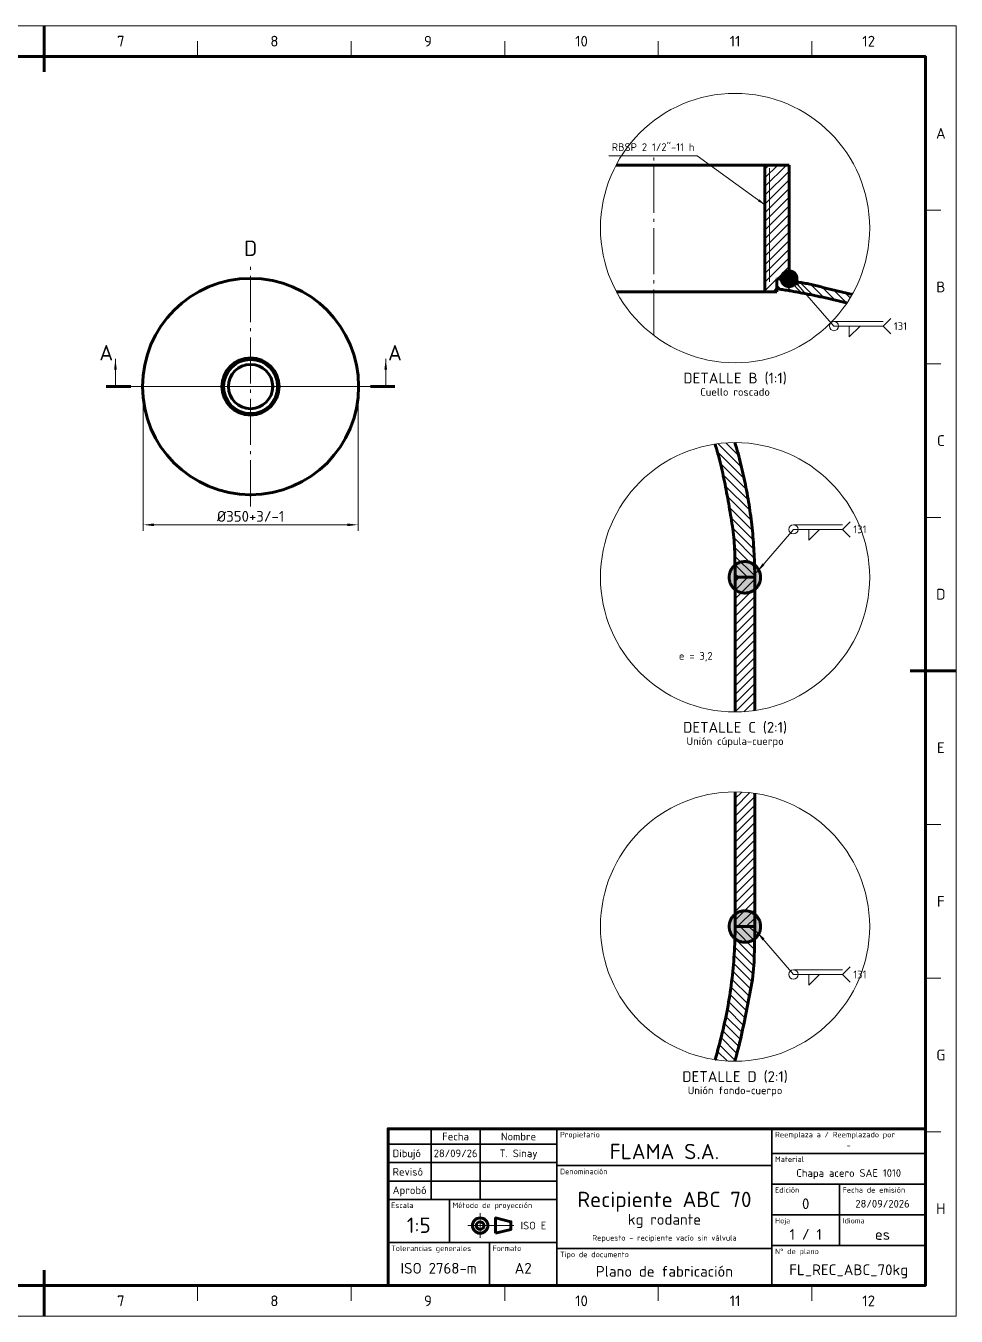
# Model space of a CAD drawing. Header units: millimetres. Extents: x 0 to 594, y 0 to 420.
# Drawn here: x 291.1 to 594, y 0 to 420 of the extents above; entities that cross this region are included whole.
import ezdxf
from ezdxf.enums import TextEntityAlignment as Align

# ---------------------------------------------------------------- set-up
doc = ezdxf.new("R2010")
doc.units = ezdxf.units.MM
doc.linetypes.add('IRAM-F-TRAZO-PUNTO', pattern=[20, 15, -2, 1, -2])
for name, color, linetype, lineweight in [('01-VISIBLE', 7, 'CONTINUOUS', 70), ('03-EJE', 1, 'IRAM-F-TRAZO-PUNTO', 18), ('04-COTA', 3, 'CONTINUOUS', 18), ('05-RAYADO', 8, 'CONTINUOUS', 18), ('06-TEXTO', 7, 'CONTINUOUS', 25), ('07-RECUADRO', 7, 'CONTINUOUS', 70), ('08-FINA', 5, 'CONTINUOUS', 18), ('10-ROTULO', 7, 'CONTINUOUS', 35), ('11-TEXTO-ROTULO', 7, 'CONTINUOUS', 25), ('12-SOLDADURA', 6, 'CONTINUOUS', 18)]:
    doc.layers.add(name, color=color, linetype=linetype, lineweight=lineweight)
doc.styles.add('ISO3098', font='isocpeur.ttf')
doc.dimstyles.new('FLAMA-IRAM', dxfattribs={"dimtxt": 3.5, "dimasz": 3.5, "dimexe": 2, "dimexo": 1.5, "dimgap": 1, "dimtad": 1, "dimdec": 1, "dimtxsty": 'ISO3098', "dimblk": 'IRAM_FLECHA', "dimblk1": 'IRAM_FLECHA', "dimblk2": 'IRAM_FLECHA', "dimcen": 2.5, "dimclrd": 3, "dimclre": 3, "dimclrt": 3, "dimazin": 3, "dimtfac": 1, "dimtmove": 0, "dimatfit": 3, "dimlwd": 18, "dimlwe": 18})

# ---------------------------------------------------------------- blocks, each defined once
blk = doc.blocks.new('IRAM_FLECHA')
blk.add_solid([(0, 0), (-1, 0.125), (-1, -0.125)])

msp = doc.modelspace()

# ---------------------------------------------------------------- hatches: boundary and pattern name
at = {"layer": '05-RAYADO'}
h = msp.add_hatch(dxfattribs=at)
h.set_pattern_fill('ANSI31', scale=0.62992)
h.paths.add_polyline_path([(535.61, 337.667), (535.61, 333.439), (531.7, 333.439), (531.7, 374.667), (539.6, 374.667), (539.6, 337.667)])
h = msp.add_hatch(color=7, dxfattribs=at)
h.dxf.hatch_style = 1
h.paths.add_polyline_path([(542.152, 337.466), (542.128, 337.266), (542.089, 337.069), (542.035, 336.876), (541.965, 336.687), (541.881, 336.504), (541.783, 336.329), (541.671, 336.162), (541.547, 336.004), (541.41, 335.856), (541.263, 335.72), (541.105, 335.596), (540.938, 335.484), (540.762, 335.386), (540.58, 335.302), (540.391, 335.232), (540.198, 335.177), (540, 335.138), (539.801, 335.115), (539.6, 335.107), (539.399, 335.115), (539.2, 335.138), (539.002, 335.177), (538.809, 335.232), (538.62, 335.302), (538.438, 335.386), (538.262, 335.484), (538.095, 335.596), (537.937, 335.72), (537.79, 335.856), (537.653, 336.004), (537.529, 336.162), (537.417, 336.329), (537.319, 336.504), (537.235, 336.687), (537.165, 336.876), (537.111, 337.069), (537.072, 337.266), (537.048, 337.466), (537.04, 337.667), (537.048, 337.868), (537.072, 338.067), (537.111, 338.264), (537.165, 338.458), (537.235, 338.646), (537.319, 338.829), (537.417, 339.004), (537.529, 339.171), (537.653, 339.329), (537.79, 339.477), (537.937, 339.613), (538.095, 339.738), (538.262, 339.849), (538.438, 339.948), (538.62, 340.032), (538.809, 340.101), (539.002, 340.156), (539.2, 340.195), (539.399, 340.219), (539.6, 340.227), (539.801, 340.219), (540, 340.195), (540.198, 340.156), (540.391, 340.101), (540.58, 340.032), (540.762, 339.948), (540.938, 339.849), (541.105, 339.738), (541.263, 339.613), (541.41, 339.477), (541.547, 339.329), (541.671, 339.171), (541.783, 339.004), (541.881, 338.829), (541.965, 338.646), (542.035, 338.458), (542.089, 338.264), (542.128, 338.067), (542.152, 337.868), (542.16, 337.667)])
h = msp.add_hatch(dxfattribs=at)
h.set_pattern_fill('ANSI31', scale=0.62992, angle=90)
h.paths.add_polyline_path([(536.069, 337.594), (536.539, 337.522), (537.008, 337.449), (537.477, 337.377), (537.946, 337.304), (538.415, 337.231), (538.884, 337.157), (539.354, 337.084), (539.823, 337.01), (540.292, 336.936), (540.761, 336.862), (541.229, 336.787), (541.698, 336.712), (542.167, 336.637), (542.636, 336.561), (543.104, 336.484), (543.573, 336.407), (544.041, 336.328), (544.509, 336.249), (544.977, 336.169), (545.445, 336.086), (545.912, 336.002), (546.379, 335.914), (546.845, 335.822), (547.309, 335.725), (547.772, 335.618), (548.232, 335.499), (548.688, 335.369), (549.144, 335.237), (549.602, 335.109), (550.061, 334.988), (550.521, 334.872), (550.982, 334.757), (551.443, 334.645), (551.905, 334.533), (552.366, 334.423), (552.828, 334.313), (553.29, 334.203), (553.752, 334.094), (554.214, 333.984), (554.677, 333.875), (555.139, 333.766), (555.601, 333.657), (556.063, 333.547), (556.525, 333.437), (556.987, 333.327), (557.448, 333.217), (557.91, 333.106), (558.372, 332.995), (558.833, 332.884), (559.295, 332.772), (559.756, 332.659), (560.141, 332.564), (560.139, 332.561), (559.597, 331.632), (559.033, 330.716), (558.446, 329.814), (558.421, 329.777), (558.244, 329.822), (557.796, 329.936), (557.347, 330.048), (556.899, 330.16), (556.45, 330.271), (556.001, 330.381), (555.551, 330.49), (555.102, 330.599), (554.652, 330.706), (554.202, 330.812), (553.752, 330.918), (553.302, 331.023), (552.851, 331.127), (552.401, 331.23), (551.95, 331.332), (551.498, 331.433), (551.047, 331.534), (550.596, 331.633), (550.144, 331.732), (549.692, 331.83), (549.24, 331.927), (548.788, 332.023), (548.335, 332.118), (547.883, 332.212), (547.43, 332.306), (546.977, 332.399), (546.524, 332.491), (546.07, 332.581), (545.617, 332.672), (545.163, 332.761), (544.709, 332.849), (544.255, 332.937), (543.801, 333.023), (543.347, 333.109), (542.892, 333.194), (542.438, 333.278), (541.983, 333.362), (541.528, 333.444), (541.073, 333.526), (540.617, 333.606), (540.162, 333.686), (539.706, 333.765), (539.251, 333.843), (538.795, 333.921), (538.339, 333.997), (537.883, 334.073), (537.426, 334.148), (536.97, 334.222), (536.513, 334.295), (536.057, 334.367), (535.6, 334.439), (535.6, 337.667)])
h = msp.add_hatch(dxfattribs=at)
h.set_pattern_fill('ANSI31', scale=0.62992, angle=90)
h.paths.add_polyline_path([(522.181, 283.59), (522.444, 282.677), (522.702, 281.763), (522.954, 280.848), (523.2, 279.931), (523.441, 279.012), (523.677, 278.092), (523.907, 277.171), (524.131, 276.248), (524.35, 275.324), (524.564, 274.399), (524.771, 273.472), (524.973, 272.544), (525.17, 271.615), (525.361, 270.685), (525.546, 269.754), (525.726, 268.821), (525.9, 267.887), (526.068, 266.953), (526.231, 266.017), (526.387, 265.081), (526.538, 264.143), (526.684, 263.205), (526.823, 262.265), (526.957, 261.325), (527.085, 260.384), (527.207, 259.442), (527.323, 258.5), (527.433, 257.557), (527.538, 256.613), (527.636, 255.668), (527.729, 254.723), (527.815, 253.778), (527.896, 252.831), (527.971, 251.885), (528.039, 250.938), (528.102, 249.99), (528.159, 249.042), (528.209, 248.094), (528.254, 247.145), (528.293, 246.196), (528.326, 245.247), (528.352, 244.298), (528.373, 243.349), (528.388, 242.399), (528.397, 241.45), (528.4, 240.5), (522, 240.5), (521.999, 241.425), (521.996, 242.349), (521.99, 243.274), (521.981, 244.199), (521.969, 245.124), (521.953, 246.048), (521.932, 246.973), (521.906, 247.897), (521.874, 248.821), (521.834, 249.745), (521.786, 250.669), (521.728, 251.591), (521.658, 252.514), (521.576, 253.435), (521.48, 254.354), (521.371, 255.273), (521.25, 256.189), (521.117, 257.105), (520.977, 258.019), (520.832, 258.932), (520.685, 259.845), (520.536, 260.758), (520.386, 261.67), (520.233, 262.582), (520.078, 263.494), (519.92, 264.405), (519.76, 265.316), (519.597, 266.226), (519.431, 267.136), (519.261, 268.045), (519.089, 268.953), (518.912, 269.861), (518.732, 270.768), (518.548, 271.674), (518.36, 272.58), (518.167, 273.484), (517.97, 274.387), (517.767, 275.29), (517.559, 276.191), (517.345, 277.09), (517.124, 277.988), (516.897, 278.885), (516.663, 279.779), (516.423, 280.672), (516.176, 281.563), (515.922, 282.453), (515.662, 283.34), (515.508, 283.849), (515.568, 283.859), (516.634, 284.004), (517.704, 284.122), (518.775, 284.215), (519.849, 284.281), (520.924, 284.32), (521.963, 284.333)])
h = msp.add_hatch(color=7, dxfattribs=at)
h.dxf.hatch_style = 1
h.paths.add_polyline_path([(530.304, 240.098), (530.257, 239.699), (530.179, 239.305), (530.069, 238.918), (529.93, 238.541), (529.762, 238.176), (529.566, 237.825), (529.342, 237.491), (529.093, 237.175), (528.82, 236.88), (528.525, 236.607), (528.209, 236.358), (527.875, 236.134), (527.524, 235.938), (527.159, 235.77), (526.782, 235.631), (526.395, 235.521), (526.001, 235.443), (525.602, 235.396), (525.2, 235.38), (524.798, 235.396), (524.399, 235.443), (524.005, 235.521), (523.618, 235.631), (523.241, 235.77), (522.876, 235.938), (522.525, 236.134), (522.191, 236.358), (521.875, 236.607), (521.58, 236.88), (521.307, 237.175), (521.058, 237.491), (520.834, 237.825), (520.638, 238.176), (520.47, 238.541), (520.331, 238.918), (520.221, 239.305), (520.143, 239.699), (520.096, 240.098), (520.08, 240.5), (520.096, 240.902), (520.143, 241.301), (520.221, 241.695), (520.331, 242.082), (520.47, 242.459), (520.638, 242.824), (520.834, 243.175), (521.058, 243.509), (521.307, 243.825), (521.58, 244.12), (521.875, 244.393), (522.191, 244.642), (522.525, 244.866), (522.876, 245.062), (523.241, 245.23), (523.618, 245.369), (524.005, 245.479), (524.399, 245.557), (524.798, 245.604), (525.2, 245.62), (525.602, 245.604), (526.001, 245.557), (526.395, 245.479), (526.782, 245.369), (527.159, 245.23), (527.524, 245.062), (527.875, 244.866), (528.209, 244.642), (528.525, 244.393), (528.82, 244.12), (529.093, 243.825), (529.342, 243.509), (529.566, 243.175), (529.762, 242.824), (529.93, 242.459), (530.069, 242.082), (530.179, 241.695), (530.257, 241.301), (530.304, 240.902), (530.32, 240.5)])
h = msp.add_hatch(dxfattribs=at)
h.set_pattern_fill('ANSI31', scale=0.62992)
h.paths.add_polyline_path([(528.4, 240.5), (528.4, 197.137), (527.366, 196.996), (526.296, 196.878), (525.225, 196.785), (524.151, 196.719), (523.076, 196.68), (522, 196.667), (522, 240.5)])
h = msp.add_hatch(dxfattribs=at)
h.set_pattern_fill('ANSI31', scale=0.62992)
h.paths.add_polyline_path([(528.4, 126.833), (522, 126.833), (522, 170.667), (523.076, 170.653), (524.151, 170.614), (525.225, 170.548), (526.296, 170.456), (527.366, 170.337), (528.4, 170.197)])
h = msp.add_hatch(color=7, dxfattribs=at)
h.dxf.hatch_style = 1
h.paths.add_polyline_path([(530.304, 126.432), (530.257, 126.032), (530.179, 125.638), (530.069, 125.251), (529.93, 124.874), (529.762, 124.509), (529.566, 124.158), (529.342, 123.824), (529.093, 123.508), (528.82, 123.213), (528.525, 122.94), (528.209, 122.691), (527.875, 122.468), (527.524, 122.271), (527.159, 122.103), (526.782, 121.964), (526.395, 121.855), (526.001, 121.776), (525.602, 121.729), (525.2, 121.713), (524.798, 121.729), (524.399, 121.776), (524.005, 121.855), (523.618, 121.964), (523.241, 122.103), (522.876, 122.271), (522.525, 122.468), (522.191, 122.691), (521.875, 122.94), (521.58, 123.213), (521.307, 123.508), (521.058, 123.824), (520.834, 124.158), (520.638, 124.509), (520.47, 124.874), (520.331, 125.251), (520.221, 125.638), (520.143, 126.032), (520.096, 126.432), (520.08, 126.833), (520.096, 127.235), (520.143, 127.634), (520.221, 128.029), (520.331, 128.416), (520.47, 128.793), (520.638, 129.158), (520.834, 129.509), (521.058, 129.843), (521.307, 130.159), (521.58, 130.454), (521.875, 130.727), (522.191, 130.976), (522.525, 131.199), (522.876, 131.395), (523.241, 131.564), (523.618, 131.703), (524.005, 131.812), (524.399, 131.89), (524.798, 131.938), (525.2, 131.953), (525.602, 131.938), (526.001, 131.89), (526.395, 131.812), (526.782, 131.703), (527.159, 131.564), (527.524, 131.395), (527.875, 131.199), (528.209, 130.976), (528.525, 130.727), (528.82, 130.454), (529.093, 130.159), (529.342, 129.843), (529.566, 129.509), (529.762, 129.158), (529.93, 128.793), (530.069, 128.416), (530.179, 128.029), (530.257, 127.634), (530.304, 127.235), (530.32, 126.833)])
h = msp.add_hatch(dxfattribs=at)
h.set_pattern_fill('ANSI31', scale=0.62992, angle=90)
h.paths.add_polyline_path([(528.399, 125.683), (528.394, 124.533), (528.386, 123.382), (528.374, 122.232), (528.357, 121.082), (528.335, 119.931), (528.306, 118.781), (528.269, 117.632), (528.223, 116.482), (528.166, 115.333), (528.096, 114.185), (528.011, 113.038), (527.907, 111.892), (527.782, 110.748), (527.635, 109.607), (527.465, 108.47), (527.276, 107.335), (527.071, 106.203), (526.858, 105.072), (526.64, 103.943), (526.422, 102.813), (526.201, 101.684), (525.979, 100.555), (525.754, 99.427), (525.526, 98.3), (525.295, 97.173), (525.061, 96.046), (524.822, 94.921), (524.58, 93.797), (524.332, 92.673), (524.08, 91.551), (523.823, 90.429), (523.56, 89.309), (523.291, 88.191), (523.016, 87.074), (522.734, 85.959), (522.444, 84.845), (522.146, 83.734), (521.944, 83.001), (520.924, 83.013), (519.849, 83.053), (518.775, 83.119), (517.704, 83.211), (516.634, 83.33), (515.568, 83.474), (515.459, 83.492), (515.484, 83.573), (515.808, 84.652), (516.123, 85.732), (516.431, 86.815), (516.731, 87.901), (517.023, 88.988), (517.307, 90.077), (517.583, 91.169), (517.851, 92.262), (518.111, 93.358), (518.363, 94.455), (518.607, 95.554), (518.842, 96.655), (519.07, 97.758), (519.289, 98.862), (519.5, 99.968), (519.703, 101.075), (519.897, 102.184), (520.083, 103.295), (520.261, 104.406), (520.43, 105.519), (520.591, 106.634), (520.743, 107.749), (520.886, 108.866), (521.021, 109.984), (521.147, 111.102), (521.265, 112.222), (521.374, 113.343), (521.474, 114.464), (521.565, 115.586), (521.648, 116.709), (521.722, 117.832), (521.787, 118.956), (521.844, 120.081), (521.892, 121.205), (521.931, 122.331), (521.961, 123.456), (521.983, 124.582), (521.996, 125.707), (522, 126.833), (528.4, 126.833)])
at = {"layer": '08-FINA'}
h = msp.add_hatch(color=7, dxfattribs=at)
h.dxf.hatch_style = 1
h.paths.add_polyline_path([(531.7, 361.717), (529.913, 363.511), (529.443, 362.864)])
h = msp.add_hatch(color=7, dxfattribs=at)
h.dxf.hatch_style = 1
h.paths.add_polyline_path([(540.2, 338.267), (542.176, 335.345), (542.834, 335.921)])
h = msp.add_hatch(color=7, dxfattribs=at)
h.dxf.hatch_style = 1
h.paths.add_polyline_path([(320.25, 311.584), (319.812, 308.084), (320.688, 308.084)])
h = msp.add_hatch(color=7, dxfattribs=at)
h.dxf.hatch_style = 1
h.paths.add_polyline_path([(408.25, 311.584), (407.812, 308.084), (408.688, 308.084)])
h = msp.add_hatch(color=7, dxfattribs=at)
h.dxf.hatch_style = 1
h.paths.add_polyline_path([(529, 242.1), (531.61, 244.473), (530.946, 245.042)])
h = msp.add_hatch(color=7, dxfattribs=at)
h.dxf.hatch_style = 1
h.paths.add_polyline_path([(529, 125.233), (530.946, 122.291), (531.61, 122.861)])

# ---------------------------------------------------------------- linework, layer by layer
at = {"layer": '01-VISIBLE'}
for p, q in [((363.95, 267.392), (363.95, 267.393)), ((363.95, 267.392), (364.55, 267.392)), ((364.55, 267.392), (364.55, 267.393))]:
    msp.add_line(p, q, dxfattribs=at)
for points in [[(531.7, 374.667), (531.399, 374.667), (531.098, 374.667), (530.798, 374.667), (530.497, 374.667), (530.196, 374.667), (529.895, 374.667), (529.594, 374.667), (529.293, 374.667), (528.992, 374.667), (528.692, 374.667), (528.391, 374.667), (528.09, 374.667), (527.789, 374.667), (527.488, 374.667), (527.188, 374.667), (526.887, 374.667), (526.586, 374.667), (526.285, 374.667), (525.984, 374.667), (525.683, 374.667), (525.383, 374.667), (525.082, 374.667), (524.781, 374.667), (524.48, 374.667), (524.179, 374.667), (523.878, 374.667), (523.577, 374.667), (523.277, 374.667), (522.976, 374.667), (522.675, 374.667), (522.374, 374.667), (522.073, 374.667), (521.773, 374.667), (521.472, 374.667), (521.171, 374.667), (520.87, 374.667), (520.569, 374.667), (520.268, 374.667), (519.967, 374.667), (519.667, 374.667), (519.366, 374.667), (519.065, 374.667), (518.764, 374.667), (518.463, 374.667), (518.163, 374.667), (517.862, 374.667), (517.561, 374.667), (517.26, 374.667), (516.959, 374.667), (516.658, 374.667), (516.357, 374.667), (516.057, 374.667), (515.756, 374.667), (515.455, 374.667), (515.154, 374.667), (514.853, 374.667), (514.553, 374.667), (514.252, 374.667), (513.951, 374.667), (513.65, 374.667), (513.349, 374.667), (513.048, 374.667), (512.747, 374.667), (512.447, 374.667), (512.146, 374.667), (511.845, 374.667), (511.544, 374.667), (511.243, 374.667), (510.942, 374.667), (510.642, 374.667), (510.341, 374.667), (510.04, 374.667), (509.739, 374.667), (509.438, 374.667), (509.137, 374.667), (508.837, 374.667), (508.536, 374.667), (508.235, 374.667), (507.934, 374.667), (507.633, 374.667), (507.332, 374.667), (507.032, 374.667), (506.731, 374.667), (506.43, 374.667), (506.129, 374.667), (505.828, 374.667), (505.528, 374.667), (505.227, 374.667), (504.926, 374.667), (504.625, 374.667), (504.324, 374.667), (504.023, 374.667), (503.723, 374.667), (503.422, 374.667), (503.121, 374.667), (502.82, 374.667), (502.519, 374.667), (502.218, 374.667), (501.918, 374.667), (501.617, 374.667), (501.316, 374.667), (501.015, 374.667), (500.714, 374.667), (500.413, 374.667), (500.113, 374.667), (499.812, 374.667), (499.511, 374.667), (499.21, 374.667), (498.909, 374.667), (498.608, 374.667), (498.308, 374.667), (498.007, 374.667), (497.706, 374.667), (497.405, 374.667), (497.104, 374.667), (496.803, 374.667), (496.502, 374.667), (496.202, 374.667), (495.901, 374.667), (495.6, 374.667), (495.299, 374.667), (494.998, 374.667), (494.697, 374.667), (494.397, 374.667), (494.096, 374.667), (493.795, 374.667), (493.494, 374.667), (493.193, 374.667), (492.892, 374.667), (492.592, 374.667), (492.291, 374.667), (491.99, 374.667), (491.689, 374.667), (491.388, 374.667), (491.087, 374.667), (490.787, 374.667), (490.486, 374.667), (490.185, 374.667), (489.884, 374.667), (489.583, 374.667), (489.283, 374.667), (488.982, 374.667), (488.681, 374.667), (488.38, 374.667), (488.079, 374.667), (487.778, 374.667), (487.478, 374.667), (487.177, 374.667), (486.876, 374.667), (486.575, 374.667), (486.274, 374.667), (485.973, 374.667), (485.673, 374.667), (485.372, 374.667), (485.071, 374.667), (484.77, 374.667), (484.469, 374.667), (484.168, 374.667), (483.868, 374.667), (483.567, 374.667), (483.266, 374.667), (483.258, 374.667)], [(539.6, 374.667), (531.7, 374.667)], [(531.7, 374.667), (531.7, 333.439)], [(539.6, 337.667), (539.6, 374.667)], [(539.6, 340.227), (539.499, 340.225), (539.399, 340.219), (539.299, 340.209), (539.2, 340.195), (539.101, 340.177), (539.002, 340.156), (538.905, 340.131), (538.809, 340.101), (538.714, 340.068), (538.62, 340.032), (538.528, 339.992), (538.438, 339.948), (538.349, 339.9), (538.262, 339.849), (538.178, 339.795), (538.095, 339.738), (538.015, 339.677), (537.937, 339.613), (537.862, 339.547), (537.79, 339.477), (537.72, 339.404), (537.653, 339.329), (537.59, 339.252), (537.529, 339.171), (537.471, 339.089), (537.417, 339.004), (537.366, 338.918), (537.319, 338.829), (537.275, 338.738), (537.235, 338.646), (537.198, 338.553), (537.165, 338.458), (537.136, 338.362), (537.111, 338.264), (537.089, 338.166), (537.072, 338.067), (537.058, 337.968), (537.048, 337.868), (537.042, 337.767), (537.04, 337.667), (537.042, 337.566), (537.048, 337.466), (537.058, 337.366), (537.072, 337.266), (537.089, 337.167), (537.111, 337.069), (537.136, 336.972), (537.165, 336.876), (537.198, 336.781), (537.235, 336.687), (537.275, 336.595), (537.319, 336.504), (537.366, 336.416), (537.417, 336.329), (537.471, 336.244), (537.529, 336.162), (537.59, 336.082), (537.653, 336.004), (537.72, 335.929), (537.79, 335.856), (537.862, 335.787), (537.937, 335.72), (538.015, 335.656), (538.095, 335.596), (538.178, 335.538), (538.262, 335.484), (538.349, 335.433), (538.438, 335.386), (538.528, 335.342), (538.62, 335.302), (538.714, 335.265), (538.809, 335.232), (538.905, 335.203), (539.002, 335.177), (539.101, 335.156), (539.2, 335.138), (539.299, 335.124), (539.399, 335.115), (539.499, 335.109), (539.6, 335.107)], [(542.16, 337.667), (542.158, 337.767), (542.152, 337.868), (542.142, 337.968), (542.128, 338.067), (542.111, 338.166), (542.089, 338.264), (542.064, 338.362), (542.035, 338.458), (542.002, 338.553), (541.965, 338.646), (541.925, 338.738), (541.881, 338.829), (541.834, 338.918), (541.783, 339.004), (541.729, 339.089), (541.671, 339.171), (541.61, 339.252), (541.547, 339.329), (541.48, 339.404), (541.41, 339.477), (541.338, 339.547), (541.263, 339.613), (541.185, 339.677), (541.105, 339.738), (541.022, 339.795), (540.938, 339.849), (540.851, 339.9), (540.762, 339.948), (540.672, 339.992), (540.58, 340.032), (540.486, 340.068), (540.391, 340.101), (540.295, 340.131), (540.198, 340.156), (540.099, 340.177), (540, 340.195), (539.901, 340.209), (539.801, 340.219), (539.701, 340.225), (539.6, 340.227)], [(560.141, 332.564), (559.756, 332.659), (559.295, 332.772), (558.833, 332.884), (558.372, 332.995), (557.91, 333.106), (557.448, 333.217), (556.987, 333.327), (556.525, 333.437), (556.063, 333.547), (555.601, 333.657), (555.139, 333.766), (554.677, 333.875), (554.214, 333.984), (553.752, 334.094), (553.29, 334.203), (552.828, 334.313), (552.366, 334.423), (551.905, 334.533), (551.443, 334.645), (550.982, 334.757), (550.521, 334.872), (550.061, 334.988), (549.602, 335.109), (549.144, 335.237), (548.688, 335.369), (548.232, 335.499), (547.772, 335.618), (547.309, 335.725), (546.845, 335.822), (546.379, 335.914), (545.912, 336.002), (545.445, 336.086), (544.977, 336.169), (544.509, 336.249), (544.041, 336.328), (543.573, 336.407), (543.104, 336.484), (542.636, 336.561), (542.167, 336.637), (541.698, 336.712), (541.229, 336.787), (540.761, 336.862), (540.292, 336.936), (539.823, 337.01), (539.354, 337.084), (538.884, 337.157), (538.415, 337.231), (537.946, 337.304), (537.477, 337.377), (537.008, 337.449), (536.539, 337.522), (536.069, 337.594), (535.6, 337.667)], [(535.6, 337.667), (535.6, 334.439)], [(535.61, 333.439), (535.61, 337.667)], [(539.6, 337.667), (535.61, 337.667)], [(539.6, 335.107), (539.701, 335.109), (539.801, 335.115), (539.901, 335.124), (540, 335.138), (540.099, 335.156), (540.198, 335.177), (540.295, 335.203), (540.391, 335.232), (540.486, 335.265), (540.58, 335.302), (540.672, 335.342), (540.762, 335.386), (540.851, 335.433), (540.938, 335.484), (541.022, 335.538), (541.105, 335.596), (541.185, 335.656), (541.263, 335.72), (541.338, 335.787), (541.41, 335.856), (541.48, 335.929), (541.547, 336.004), (541.61, 336.082), (541.671, 336.162), (541.729, 336.244), (541.783, 336.329), (541.834, 336.416), (541.881, 336.504), (541.925, 336.595), (541.965, 336.687), (542.002, 336.781), (542.035, 336.876), (542.064, 336.972), (542.089, 337.069), (542.111, 337.167), (542.128, 337.266), (542.142, 337.366), (542.152, 337.466), (542.158, 337.566), (542.16, 337.667)], [(531.7, 333.439), (531.399, 333.439), (531.098, 333.439), (530.798, 333.439), (530.497, 333.439), (530.196, 333.439), (529.895, 333.439), (529.594, 333.439), (529.293, 333.439), (528.992, 333.439), (528.692, 333.439), (528.391, 333.439), (528.09, 333.439), (527.789, 333.439), (527.488, 333.439), (527.188, 333.439), (526.887, 333.439), (526.586, 333.439), (526.285, 333.439), (525.984, 333.439), (525.683, 333.439), (525.383, 333.439), (525.082, 333.439), (524.781, 333.439), (524.48, 333.439), (524.179, 333.439), (523.878, 333.439), (523.577, 333.439), (523.277, 333.439), (522.976, 333.439), (522.675, 333.439), (522.374, 333.439), (522.073, 333.439), (521.773, 333.439), (521.472, 333.439), (521.171, 333.439), (520.87, 333.439), (520.569, 333.439), (520.268, 333.439), (519.967, 333.439), (519.667, 333.439), (519.366, 333.439), (519.065, 333.439), (518.764, 333.439), (518.463, 333.439), (518.163, 333.439), (517.862, 333.439), (517.561, 333.439), (517.26, 333.439), (516.959, 333.439), (516.658, 333.439), (516.357, 333.439), (516.057, 333.439), (515.756, 333.439), (515.455, 333.439), (515.154, 333.439), (514.853, 333.439), (514.553, 333.439), (514.252, 333.439), (513.951, 333.439), (513.65, 333.439), (513.349, 333.439), (513.048, 333.439), (512.747, 333.439), (512.447, 333.439), (512.146, 333.439), (511.845, 333.439), (511.544, 333.439), (511.243, 333.439), (510.942, 333.439), (510.642, 333.439), (510.341, 333.439), (510.04, 333.439), (509.739, 333.439), (509.438, 333.439), (509.137, 333.439), (508.837, 333.439), (508.536, 333.439), (508.235, 333.439), (507.934, 333.439), (507.633, 333.439), (507.332, 333.439), (507.032, 333.439), (506.731, 333.439), (506.43, 333.439), (506.129, 333.439), (505.828, 333.439), (505.528, 333.439), (505.227, 333.439), (504.926, 333.439), (504.625, 333.439), (504.324, 333.439), (504.023, 333.439), (503.723, 333.439), (503.422, 333.439), (503.121, 333.439), (502.82, 333.439), (502.519, 333.439), (502.218, 333.439), (501.918, 333.439), (501.617, 333.439), (501.316, 333.439), (501.015, 333.439), (500.714, 333.439), (500.413, 333.439), (500.113, 333.439), (499.812, 333.439), (499.511, 333.439), (499.21, 333.439), (498.909, 333.439), (498.608, 333.439), (498.308, 333.439), (498.007, 333.439), (497.706, 333.439), (497.405, 333.439), (497.104, 333.439), (496.803, 333.439), (496.502, 333.439), (496.202, 333.439), (495.901, 333.439), (495.6, 333.439), (495.299, 333.439), (494.998, 333.439), (494.697, 333.439), (494.397, 333.439), (494.096, 333.439), (493.795, 333.439), (493.494, 333.439), (493.193, 333.439), (492.892, 333.439), (492.592, 333.439), (492.291, 333.439), (491.99, 333.439), (491.689, 333.439), (491.388, 333.439), (491.087, 333.439), (490.787, 333.439), (490.486, 333.439), (490.185, 333.439), (489.884, 333.439), (489.583, 333.439), (489.283, 333.439), (488.982, 333.439), (488.681, 333.439), (488.38, 333.439), (488.079, 333.439), (487.778, 333.439), (487.478, 333.439), (487.177, 333.439), (486.876, 333.439), (486.575, 333.439), (486.274, 333.439), (485.973, 333.439), (485.673, 333.439), (485.372, 333.439), (485.071, 333.439), (484.77, 333.439), (484.469, 333.439), (484.168, 333.439), (483.868, 333.439), (483.567, 333.439), (483.378, 333.439)], [(535.61, 333.439), (531.7, 333.439)], [(535.6, 334.439), (536.057, 334.367), (536.513, 334.295), (536.97, 334.222), (537.426, 334.148), (537.883, 334.073), (538.339, 333.997), (538.795, 333.921), (539.251, 333.843), (539.706, 333.765), (540.162, 333.686), (540.617, 333.606), (541.073, 333.526), (541.528, 333.444), (541.983, 333.362), (542.438, 333.278), (542.892, 333.194), (543.347, 333.109), (543.801, 333.023), (544.255, 332.937), (544.709, 332.849), (545.163, 332.761), (545.617, 332.672), (546.07, 332.581), (546.524, 332.491), (546.977, 332.399), (547.43, 332.306), (547.883, 332.212), (548.335, 332.118), (548.788, 332.023), (549.24, 331.927), (549.692, 331.83), (550.144, 331.732), (550.596, 331.633), (551.047, 331.534), (551.498, 331.433), (551.95, 331.332), (552.401, 331.23), (552.851, 331.127), (553.302, 331.023), (553.752, 330.918), (554.202, 330.812), (554.652, 330.706), (555.102, 330.599), (555.551, 330.49), (556.001, 330.381), (556.45, 330.271), (556.899, 330.16), (557.347, 330.048), (557.796, 329.936), (558.244, 329.822), (558.421, 329.777)], [(515.508, 283.849), (515.662, 283.34), (515.922, 282.453), (516.176, 281.563), (516.423, 280.672), (516.663, 279.779), (516.897, 278.885), (517.124, 277.988), (517.345, 277.09), (517.559, 276.191), (517.767, 275.29), (517.97, 274.387), (518.167, 273.484), (518.36, 272.58), (518.548, 271.674), (518.732, 270.768), (518.912, 269.861), (519.089, 268.953), (519.261, 268.045), (519.431, 267.136), (519.597, 266.226), (519.76, 265.316), (519.92, 264.405), (520.078, 263.494), (520.233, 262.582), (520.386, 261.67), (520.536, 260.758), (520.685, 259.845), (520.832, 258.932), (520.977, 258.019), (521.117, 257.105), (521.25, 256.189), (521.371, 255.273), (521.48, 254.354), (521.576, 253.435), (521.658, 252.514), (521.728, 251.591), (521.786, 250.669), (521.834, 249.745), (521.874, 248.821), (521.906, 247.897), (521.932, 246.973), (521.953, 246.048), (521.969, 245.124), (521.981, 244.199), (521.99, 243.274), (521.996, 242.349), (521.999, 241.425), (522, 240.5)], [(528.4, 240.5), (528.397, 241.45), (528.388, 242.399), (528.373, 243.349), (528.352, 244.298), (528.326, 245.247), (528.293, 246.196), (528.254, 247.145), (528.209, 248.094), (528.159, 249.042), (528.102, 249.99), (528.039, 250.938), (527.971, 251.885), (527.896, 252.831), (527.815, 253.778), (527.729, 254.723), (527.636, 255.668), (527.538, 256.613), (527.433, 257.557), (527.323, 258.5), (527.207, 259.442), (527.085, 260.384), (526.957, 261.325), (526.823, 262.265), (526.684, 263.205), (526.538, 264.143), (526.387, 265.081), (526.231, 266.017), (526.068, 266.953), (525.9, 267.887), (525.726, 268.821), (525.546, 269.754), (525.361, 270.685), (525.17, 271.615), (524.973, 272.544), (524.771, 273.472), (524.564, 274.399), (524.35, 275.324), (524.131, 276.248), (523.907, 277.171), (523.677, 278.092), (523.441, 279.012), (523.2, 279.931), (522.954, 280.848), (522.702, 281.763), (522.444, 282.677), (522.181, 283.59), (521.963, 284.333)], [(525.2, 245.62), (524.999, 245.616), (524.798, 245.604), (524.598, 245.585), (524.399, 245.557), (524.201, 245.522), (524.005, 245.479), (523.81, 245.428), (523.618, 245.369), (523.428, 245.304), (523.241, 245.23), (523.056, 245.15), (522.876, 245.062), (522.698, 244.967), (522.525, 244.866), (522.355, 244.757), (522.191, 244.642), (522.03, 244.521), (521.875, 244.393), (521.725, 244.26), (521.58, 244.12), (521.44, 243.975), (521.307, 243.825), (521.179, 243.67), (521.058, 243.509), (520.943, 243.345), (520.834, 243.175), (520.733, 243.002), (520.638, 242.824), (520.55, 242.644), (520.47, 242.459), (520.396, 242.272), (520.331, 242.082), (520.272, 241.89), (520.221, 241.695), (520.178, 241.499), (520.143, 241.301), (520.115, 241.102), (520.096, 240.902), (520.084, 240.701), (520.08, 240.5), (520.084, 240.299), (520.096, 240.098), (520.115, 239.898), (520.143, 239.699), (520.178, 239.501), (520.221, 239.305), (520.272, 239.11), (520.331, 238.918), (520.396, 238.728), (520.47, 238.541), (520.55, 238.356), (520.638, 238.176), (520.733, 237.998), (520.834, 237.825), (520.943, 237.655), (521.058, 237.491), (521.179, 237.33), (521.307, 237.175), (521.44, 237.025), (521.58, 236.88), (521.725, 236.74), (521.875, 236.607), (522.03, 236.479), (522.191, 236.358), (522.355, 236.243), (522.525, 236.134), (522.698, 236.033), (522.876, 235.938), (523.056, 235.85), (523.241, 235.77), (523.428, 235.696), (523.618, 235.631), (523.81, 235.572), (524.005, 235.521), (524.201, 235.478), (524.399, 235.443), (524.598, 235.415), (524.798, 235.396), (524.999, 235.384), (525.2, 235.38)], [(530.32, 240.5), (530.316, 240.701), (530.304, 240.902), (530.285, 241.102), (530.257, 241.301), (530.222, 241.499), (530.179, 241.695), (530.128, 241.89), (530.069, 242.082), (530.004, 242.272), (529.93, 242.459), (529.85, 242.644), (529.762, 242.824), (529.667, 243.002), (529.566, 243.175), (529.457, 243.345), (529.342, 243.509), (529.221, 243.67), (529.093, 243.825), (528.96, 243.975), (528.82, 244.12), (528.675, 244.26), (528.525, 244.393), (528.37, 244.521), (528.209, 244.642), (528.045, 244.757), (527.875, 244.866), (527.702, 244.967), (527.524, 245.062), (527.344, 245.15), (527.159, 245.23), (526.972, 245.304), (526.782, 245.369), (526.59, 245.428), (526.395, 245.479), (526.199, 245.522), (526.001, 245.557), (525.802, 245.585), (525.602, 245.604), (525.401, 245.616), (525.2, 245.62)], [(528.4, 240.5), (522, 240.5)], [(522, 196.667), (522, 240.5)], [(522, 240.5), (528.4, 240.5)], [(525.2, 235.38), (525.401, 235.384), (525.602, 235.396), (525.802, 235.415), (526.001, 235.443), (526.199, 235.478), (526.395, 235.521), (526.59, 235.572), (526.782, 235.631), (526.972, 235.696), (527.159, 235.77), (527.344, 235.85), (527.524, 235.938), (527.702, 236.033), (527.875, 236.134), (528.045, 236.243), (528.209, 236.358), (528.37, 236.479), (528.525, 236.607), (528.675, 236.74), (528.82, 236.88), (528.96, 237.025), (529.093, 237.175), (529.221, 237.33), (529.342, 237.491), (529.457, 237.655), (529.566, 237.825), (529.667, 237.998), (529.762, 238.176), (529.85, 238.356), (529.93, 238.541), (530.004, 238.728), (530.069, 238.918), (530.128, 239.11), (530.179, 239.305), (530.222, 239.501), (530.257, 239.699), (530.285, 239.898), (530.304, 240.098), (530.316, 240.299), (530.32, 240.5)], [(528.4, 197.137), (528.4, 240.5)], [(522, 126.833), (522, 170.667)], [(528.4, 126.833), (528.4, 170.197)], [(525.2, 131.953), (524.999, 131.949), (524.798, 131.938), (524.598, 131.918), (524.399, 131.89), (524.201, 131.855), (524.005, 131.812), (523.81, 131.761), (523.618, 131.703), (523.428, 131.637), (523.241, 131.564), (523.056, 131.483), (522.876, 131.395), (522.698, 131.301), (522.525, 131.199), (522.355, 131.09), (522.191, 130.976), (522.03, 130.854), (521.875, 130.727), (521.725, 130.593), (521.58, 130.454), (521.44, 130.309), (521.307, 130.159), (521.179, 130.003), (521.058, 129.843), (520.943, 129.678), (520.834, 129.509), (520.733, 129.335), (520.638, 129.158), (520.55, 128.977), (520.47, 128.793), (520.396, 128.605), (520.331, 128.416), (520.272, 128.223), (520.221, 128.029), (520.178, 127.832), (520.143, 127.634), (520.115, 127.435), (520.096, 127.235), (520.084, 127.034), (520.08, 126.833), (520.084, 126.632), (520.096, 126.432), (520.115, 126.232), (520.143, 126.032), (520.178, 125.834), (520.221, 125.638), (520.272, 125.444), (520.331, 125.251), (520.396, 125.061), (520.47, 124.874), (520.55, 124.69), (520.638, 124.509), (520.733, 124.332), (520.834, 124.158), (520.943, 123.989), (521.058, 123.824), (521.179, 123.664), (521.307, 123.508), (521.44, 123.358), (521.58, 123.213), (521.725, 123.074), (521.875, 122.94), (522.03, 122.813), (522.191, 122.691), (522.355, 122.576), (522.525, 122.468), (522.698, 122.366), (522.876, 122.271), (523.056, 122.184), (523.241, 122.103), (523.428, 122.03), (523.618, 121.964), (523.81, 121.906), (524.005, 121.855), (524.201, 121.812), (524.399, 121.776), (524.598, 121.749), (524.798, 121.729), (524.999, 121.717), (525.2, 121.713)], [(530.32, 126.833), (530.316, 127.034), (530.304, 127.235), (530.285, 127.435), (530.257, 127.634), (530.222, 127.832), (530.179, 128.029), (530.128, 128.223), (530.069, 128.416), (530.004, 128.605), (529.93, 128.793), (529.85, 128.977), (529.762, 129.158), (529.667, 129.335), (529.566, 129.509), (529.457, 129.678), (529.342, 129.843), (529.221, 130.003), (529.093, 130.159), (528.96, 130.309), (528.82, 130.454), (528.675, 130.593), (528.525, 130.727), (528.37, 130.854), (528.209, 130.976), (528.045, 131.09), (527.875, 131.199), (527.702, 131.301), (527.524, 131.395), (527.344, 131.483), (527.159, 131.564), (526.972, 131.637), (526.782, 131.703), (526.59, 131.761), (526.395, 131.812), (526.199, 131.855), (526.001, 131.89), (525.802, 131.918), (525.602, 131.938), (525.401, 131.949), (525.2, 131.953)], [(522, 126.833), (521.996, 125.707), (521.983, 124.582), (521.961, 123.456), (521.931, 122.331), (521.892, 121.205), (521.844, 120.081), (521.787, 118.956), (521.722, 117.832), (521.648, 116.709), (521.565, 115.586), (521.474, 114.464), (521.374, 113.343), (521.265, 112.222), (521.147, 111.102), (521.021, 109.984), (520.886, 108.866), (520.743, 107.749), (520.591, 106.634), (520.43, 105.519), (520.261, 104.406), (520.083, 103.295), (519.897, 102.184), (519.703, 101.075), (519.5, 99.968), (519.289, 98.862), (519.07, 97.758), (518.842, 96.655), (518.607, 95.554), (518.363, 94.455), (518.111, 93.358), (517.851, 92.262), (517.583, 91.169), (517.307, 90.077), (517.023, 88.988), (516.731, 87.901), (516.431, 86.815), (516.123, 85.732), (515.808, 84.652), (515.484, 83.573), (515.459, 83.492)], [(521.944, 83.001), (522.146, 83.734), (522.444, 84.845), (522.734, 85.959), (523.016, 87.074), (523.291, 88.191), (523.56, 89.309), (523.823, 90.429), (524.08, 91.551), (524.332, 92.673), (524.58, 93.797), (524.822, 94.921), (525.061, 96.046), (525.295, 97.173), (525.526, 98.3), (525.754, 99.427), (525.979, 100.555), (526.201, 101.684), (526.422, 102.813), (526.64, 103.943), (526.858, 105.072), (527.071, 106.203), (527.276, 107.335), (527.465, 108.47), (527.635, 109.607), (527.782, 110.748), (527.907, 111.892), (528.011, 113.038), (528.096, 114.185), (528.166, 115.333), (528.223, 116.482), (528.269, 117.632), (528.306, 118.781), (528.335, 119.931), (528.357, 121.082), (528.374, 122.232), (528.386, 123.382), (528.394, 124.533), (528.399, 125.683), (528.4, 126.833)], [(528.4, 126.833), (522, 126.833)], [(528.4, 126.833), (522, 126.833)], [(525.2, 121.713), (525.401, 121.717), (525.602, 121.729), (525.802, 121.749), (526.001, 121.776), (526.199, 121.812), (526.395, 121.855), (526.59, 121.906), (526.782, 121.964), (526.972, 122.03), (527.159, 122.103), (527.344, 122.184), (527.524, 122.271), (527.702, 122.366), (527.875, 122.468), (528.045, 122.576), (528.209, 122.691), (528.37, 122.813), (528.525, 122.94), (528.675, 123.074), (528.82, 123.213), (528.96, 123.358), (529.093, 123.508), (529.221, 123.664), (529.342, 123.824), (529.457, 123.989), (529.566, 124.158), (529.667, 124.332), (529.762, 124.509), (529.85, 124.69), (529.93, 124.874), (530.004, 125.061), (530.069, 125.251), (530.128, 125.444), (530.179, 125.638), (530.222, 125.834), (530.257, 126.032), (530.285, 126.232), (530.304, 126.432), (530.316, 126.632), (530.32, 126.833)]]:
    msp.add_lwpolyline(points, dxfattribs=at)
msp.add_lwpolyline([(444, 27), (449, 28.25), (449, 30.75), (444, 32)], close=True, dxfattribs=at)
for centre, radius in [((364.25, 302.584), 35.192), ((364.25, 302.584), 9.312), ((364.25, 302.584), 8.8), ((364.25, 302.584), 7.22), ((439, 29.5), 2.5), ((439, 29.5), 1.25)]:
    msp.add_circle(centre, radius, dxfattribs=at)
at = {"layer": '03-EJE'}
for p, q in [((364.25, 263.584), (364.25, 341.584)), ((317.25, 302.584), (411.25, 302.584)), ((325.25, 302.584), (403.25, 302.584)), ((435, 29.5), (450.5, 29.5)), ((439, 25.5), (439, 33.5))]:
    msp.add_line(p, q, dxfattribs=at)
msp.add_lwpolyline([(495.6, 319.179), (495.6, 377.667)], dxfattribs=at)
at = {"layer": '07-RECUADRO'}
for p, q in [((297, 420), (297, 405)), ((317.25, 302.584), (325.25, 302.584)), ((411.25, 302.584), (403.25, 302.584)), ((594, 210), (579, 210)), ((297, 0), (297, 15))]:
    msp.add_line(p, q, dxfattribs=at)
for points in [[(25, 10), (584, 10), (584, 410), (25, 410)], [(409, 10), (584, 10), (584, 61), (409, 61)]]:
    msp.add_lwpolyline(points, close=True, dxfattribs=at)
at = {"layer": '08-FINA'}
for p, q in [((347, 410), (347, 415)), ((397, 410), (397, 415)), ((447, 410), (447, 415)), ((497, 410), (497, 415)), ((547, 410), (547, 415)), ((509.7, 377.717), (480.9, 377.717)), ((531.7, 361.717), (509.7, 377.717)), ((533.192, 336.667), (533.192, 373.667)), ((584, 360), (589, 360)), ((320.25, 302.584), (320.25, 311.584)), ((408.25, 302.584), (408.25, 311.584)), ((584, 310), (589, 310)), ((584, 260), (589, 260)), ((584, 160), (589, 160)), ((584, 110), (589, 110)), ((584, 60), (589, 60)), ((347, 10), (347, 5)), ((397, 10), (397, 5)), ((447, 10), (447, 5)), ((497, 10), (497, 5)), ((547, 10), (547, 5))]:
    msp.add_line(p, q, dxfattribs=at)
msp.add_lwpolyline([(0, 0), (594, 0), (594, 420), (0, 420)], close=True, dxfattribs=at)
for centre in [(522, 354.167), (522, 240.5), (522, 126.833)]:
    msp.add_circle(centre, 43.833, dxfattribs=at)
at = {"layer": '10-ROTULO'}
for points in [[(409, 56), (423, 56), (423, 61), (409, 61)], [(423, 56), (439, 56), (439, 61), (423, 61)], [(439, 56), (464, 56), (464, 61), (439, 61)], [(464, 49), (534, 49), (534, 61), (464, 61)], [(534, 53), (584, 53), (584, 61), (534, 61)], [(409, 50), (423, 50), (423, 56), (409, 56)], [(423, 50), (439, 50), (439, 56), (423, 56)], [(439, 50), (464, 50), (464, 56), (439, 56)], [(534, 43), (584, 43), (584, 53), (534, 53)], [(409, 44), (423, 44), (423, 50), (409, 50)], [(423, 44), (439, 44), (439, 50), (423, 50)], [(439, 44), (464, 44), (464, 50), (439, 50)], [(464, 22), (534, 22), (534, 49), (464, 49)], [(409, 38), (423, 38), (423, 44), (409, 44)], [(423, 38), (439, 38), (439, 44), (423, 44)], [(439, 38), (464, 38), (464, 44), (439, 44)], [(534, 33), (556, 33), (556, 43), (534, 43)], [(556, 33), (584, 33), (584, 43), (556, 43)], [(409, 24), (429, 24), (429, 38), (409, 38)], [(429, 24), (464, 24), (464, 38), (429, 38)], [(534, 23), (556, 23), (556, 33), (534, 33)], [(556, 23), (584, 23), (584, 33), (556, 33)], [(409, 10), (442, 10), (442, 24), (409, 24)], [(442, 10), (464, 10), (464, 24), (442, 24)], [(464, 10), (534, 10), (534, 22), (464, 22)], [(534, 10), (584, 10), (584, 23), (534, 23)]]:
    msp.add_lwpolyline(points, close=True, dxfattribs=at)
at = {"layer": '12-SOLDADURA'}
for p, q in [((554.2, 322.267), (540.2, 338.267)), ((554.2, 323.767), (570.2, 323.767)), ((570.2, 322.267), (572.7, 324.767)), ((554.2, 322.267), (570.2, 322.267)), ((570.2, 322.267), (572.7, 319.767)), ((541, 257.6), (557, 257.6)), ((557, 256.1), (559.5, 258.6)), ((541, 256.1), (529, 242.1)), ((541, 256.1), (557, 256.1)), ((557, 256.1), (559.5, 253.6)), ((541, 111.233), (529, 125.233)), ((557, 111.233), (559.5, 113.733)), ((541, 112.733), (557, 112.733)), ((541, 111.233), (557, 111.233)), ((557, 111.233), (559.5, 108.733))]:
    msp.add_line(p, q, dxfattribs=at)
for points in [[(559.2, 322.267), (559.2, 318.767), (562.7, 322.267)], [(546, 256.1), (546, 252.6), (549.5, 256.1)], [(546, 111.233), (546, 107.733), (549.5, 111.233)]]:
    msp.add_lwpolyline(points, close=True, dxfattribs=at)
for centre in [(554.2, 322.267), (541, 256.1), (541, 111.233)]:
    msp.add_circle(centre, 1.5, dxfattribs=at)

# ---------------------------------------------------------------- texts
at = {"layer": '06-TEXTO', "style": 'ISO3098'}
for s, height, p in [('7', 3.5, (322, 415)), ('8', 3.5, (372, 415)), ('9', 3.5, (422, 415)), ('10', 3.5, (472, 415)), ('11', 3.5, (522, 415)), ('12', 3.5, (565.5, 415)), ('A', 3.5, (589, 385)), ('D', 5, (364.25, 347.584)), ('B', 3.5, (589, 335)), ('A', 5, (317.25, 313.584)), ('A', 5, (411.25, 313.584)), ('DETALLE B (1:1)', 3.5, (522, 305.333)), ('Cuello roscado', 2.5, (522, 300.833)), ('C', 3.5, (589, 285)), ('D', 3.5, (589, 235)), ('e = 3,2', 2.5, (509.2, 214.9)), ('DETALLE C (2:1)', 3.5, (522, 191.667)), ('Unión cúpula-cuerpo', 2.5, (522, 187.167)), ('E', 3.5, (589, 185)), ('F', 3.5, (589, 135)), ('G', 3.5, (589, 85)), ('DETALLE D (2:1)', 3.5, (522, 78)), ('Unión fondo-cuerpo', 2.5, (522, 73.5)), ('H', 3.5, (589, 35)), ('7', 3.5, (322, 5)), ('8', 3.5, (372, 5)), ('9', 3.5, (422, 5)), ('10', 3.5, (472, 5)), ('11', 3.5, (522, 5)), ('12', 3.5, (565.5, 5))]:
    msp.add_text(s, height=height, dxfattribs=at).set_placement(p, align=Align.MIDDLE_CENTER)
msp.add_text('RBSP 2 1/2"-11 h', height=2.5, dxfattribs=at).set_placement((495.3, 378.517), align=Align.BOTTOM_CENTER)
at = {"layer": '11-TEXTO-ROTULO', "style": 'ISO3098'}
for s, height, p in [('Fecha', 2.5, (431, 58.5)), ('Nombre', 2.5, (451.5, 58.5)), ('FLAMA S.A.', 5, (499, 53.6)), ('-', 1.8, (559, 55.6)), ('28/09/26', 2.5, (431, 53)), ('T. Sinay', 2.5, (451.5, 53)), ('Chapa acero SAE 1010', 2.5, (559, 46.6)), ('Recipiente ABC 70', 5, (499, 38)), ('0', 3.5, (545, 36.6)), ('28/09/2026', 2.5, (570, 36.6)), ('1:5', 5, (419, 29.6)), ('kg rodante', 3.5, (499, 31.5)), ('Repuesto - recipiente vacío sin válvula', 1.8, (499, 25.5)), ('1 / 1', 3.5, (545, 26.6)), ('es', 3.5, (570, 26.6)), ('ISO 2768-m', 3.5, (425.5, 15.6)), ('A2', 3.5, (453, 15.6)), ('FL_REC_ABC_70kg', 3.5, (559, 15.1)), ('Plano de fabricación', 3.5, (499, 14.6))]:
    msp.add_text(s, height=height, dxfattribs=at).set_placement(p, align=Align.MIDDLE_CENTER)
for s, p in [('Propietario', (465, 60)), ('Reemplaza a / Reemplazado por', (535, 60)), ('Material', (535, 52)), ('Denominación', (465, 48)), ('Edición', (535, 42)), ('Fecha de emisión', (557, 42)), ('Escala', (410, 37)), ('Método de proyección', (430, 37)), ('Hoja', (535, 32)), ('Idioma', (557, 32)), ('Tolerancias generales', (410, 23)), ('Formato', (443, 23)), ('Tipo de documento', (465, 21)), ('N° de plano', (535, 22))]:
    msp.add_text(s, height=1.8, dxfattribs=at).set_placement(p, align=Align.TOP_LEFT)
for s, p in [('Dibujó', (410.5, 53)), ('Revisó', (410.5, 47)), ('Aprobó', (410.5, 41))]:
    msp.add_text(s, height=2.5, dxfattribs=at).set_placement(p, align=Align.MIDDLE_LEFT)
msp.add_text('ISO E', height=2.5, dxfattribs=at).set_placement((460.5, 29.5), align=Align.MIDDLE_RIGHT)
at = {"layer": '12-SOLDADURA', "style": 'ISO3098'}
for p in [(573.7, 322.267), (560.5, 256.1), (560.5, 111.233)]:
    msp.add_text('131', height=2.5, dxfattribs=at).set_placement(p, align=Align.MIDDLE_LEFT)

# ---------------------------------------------------------------- dimensions: what is measured, and where the dimension line sits
at = {"layer": '04-COTA'}
msp.add_linear_dim(base=(329.25, 257.584), p1=(329.25, 302.584), p2=(399.25, 302.584), text='%%c<>+3/-1', dimstyle='FLAMA-IRAM', override={"dimlfac": 5}, dxfattribs=at).render()

doc.saveas('drawing.dxf')
